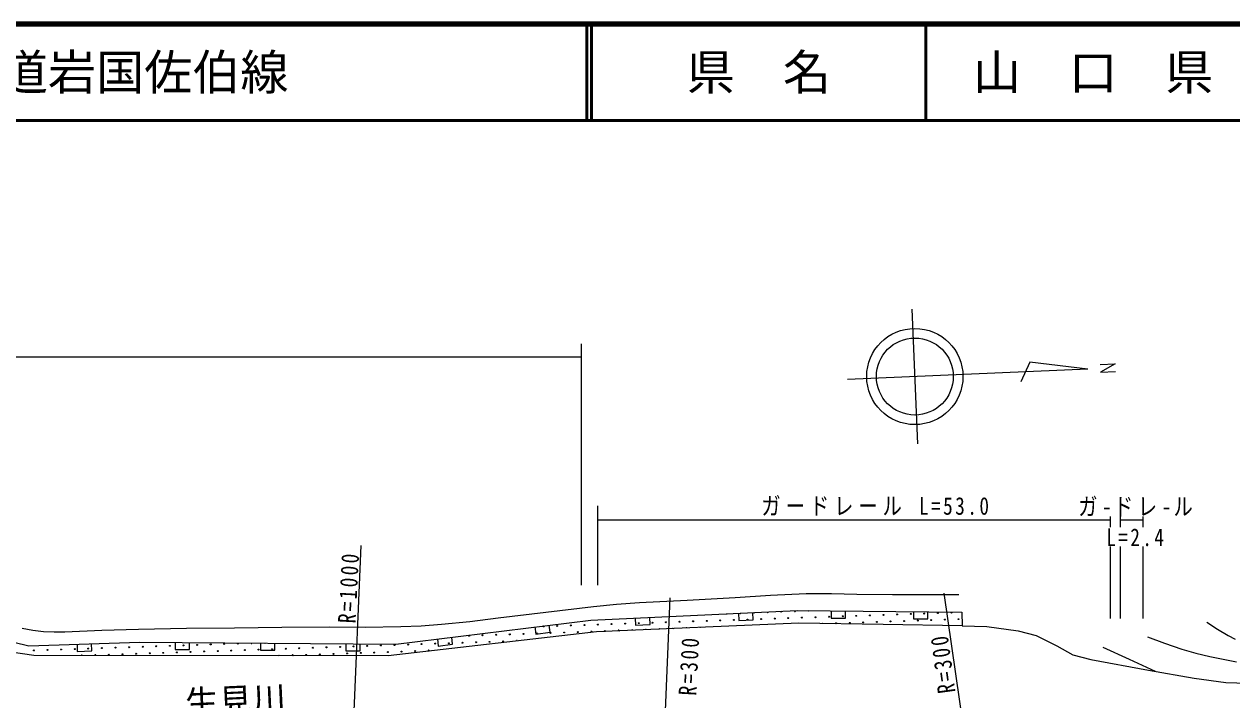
# Model space of a CAD drawing. Units: millimetres, scale not verified. Extents: x 40000 to 680000, y 20000 to 380000.
# Drawn here: x 239259 to 364799, y 309760 to 380000 of the extents above; entities that cross this region are included whole.
import ezdxf
from ezdxf.enums import TextEntityAlignment as Align

# ---------------------------------------------------------------- set-up
doc = ezdxf.new("R2010")
doc.units = ezdxf.units.MM
doc.header["$LTSCALE"] = 1000
for name, color, linetype, lineweight in [('M-BGD', 7, 'Continuous', 25), ('M-BMK-SRVR', 3, 'Continuous', 25), ('M-STR-HTXT', 7, 'Continuous', 13), ('M-TTL', 2, 'Continuous', 140), ('M-TTL-LINE', 7, 'Continuous', 50)]:
    doc.layers.add(name, color=color, linetype=linetype, lineweight=lineweight)
doc.layers.add('M-TTL-TXT', color=7, linetype='Continuous')
doc.styles.add('ＭＳ ゴシック', font='')
doc.styles.get('ＭＳ ゴシック').set_extended_font_data('MS Gothic')

msp = doc.modelspace()

# ---------------------------------------------------------------- linework, layer by layer
at = {"layer": 'M-BGD'}
for p, q in [((272847, 291959), (274278, 325798)), ((305159, 290593), (306418, 320350)), ((308188, 320126), (313175, 320395)), ((313175, 320395), (316857, 320632)), ((316857, 320632), (320541, 320808)), ((320541, 320808), (323178, 320812)), ((323178, 320812), (325828, 320757)), ((325828, 320757), (329537, 320697)), ((329537, 320697), (333257, 320697)), ((333257, 320697), (334846, 320708)), ((334846, 320708), (336436, 320722)), ((338996, 292290), (334898, 320853)), ((288541, 318275), (293494, 318879)), ((293494, 318879), (298459, 319467)), ((298174, 318056), (319630, 319043)), ((298459, 319467), (300827, 319695)), ((300827, 319695), (303208, 319863)), ((303208, 319863), (308188, 320126)), ((319630, 319043), (336722, 318887)), ((323153, 319011), (323146, 318261)), ((324646, 318247), (324653, 318997)), ((331699, 318933), (331692, 318183)), ((333192, 318169), (333199, 318919)), ((336722, 318887), (336752, 317463)), ((228956, 317965), (239756, 315382)), ((277883, 315562), (298174, 318056)), ((282631, 317613), (285584, 317914)), ((285584, 317914), (288541, 318275)), ((319787, 317714), (298765, 316817)), ((302789, 318268), (302824, 317519)), ((304322, 317588), (304288, 318337)), ((313517, 318762), (313551, 318013)), ((313551, 318013), (315050, 318082)), ((315050, 318082), (315015, 318831)), ((328536, 317606), (319787, 317714)), ((323146, 318261), (324646, 318247)), ((331692, 318183), (333192, 318169)), ((362202, 317840), (363298, 317113)), ((239060, 317198), (240163, 317006)), ((240163, 317006), (241271, 316875)), ((241271, 316875), (242376, 316823)), ((242376, 316823), (243495, 316831)), ((243495, 316831), (247323, 317006)), ((247323, 317006), (251154, 317121)), ((251154, 317121), (256136, 317194)), ((256136, 317194), (261129, 317257)), ((261129, 317257), (266054, 317329)), ((266054, 317329), (270991, 317341)), ((270991, 317341), (274708, 317329)), ((274708, 317329), (278423, 317378)), ((298765, 316817), (277089, 314341)), ((278423, 317378), (280529, 317465)), ((280529, 317465), (282631, 317613)), ((292357, 317341), (292449, 316597)), ((292449, 316597), (293937, 316780)), ((293937, 316780), (293846, 317524)), ((302824, 317519), (304322, 317588)), ((336752, 317463), (328536, 317606)), ((336752, 317463), (339315, 317385)), ((339315, 317385), (342599, 316941)), ((342599, 316941), (344462, 316453)), ((344462, 316453), (346592, 315388)), ((363298, 317113), (364419, 316440)), ((364419, 316440), (365146, 316072)), ((240280, 314377), (229456, 315920)), ((239756, 315382), (251259, 315770)), ((244758, 315551), (244783, 314801)), ((246282, 314852), (246257, 315601)), ((251259, 315770), (277883, 315562)), ((254946, 315742), (254940, 314992)), ((256440, 314980), (256446, 315730)), ((263821, 315672), (263815, 314922)), ((265315, 314911), (265321, 315661)), ((272696, 315603), (272690, 314853)), ((274190, 314841), (274196, 315591)), ((282212, 316094), (282303, 315350)), ((282303, 315350), (283792, 315533)), ((283792, 315533), (283700, 316277)), ((346592, 315388), (348279, 314456)), ((351394, 315232), (354113, 313986)), ((356026, 316297), (357798, 315638)), ((357798, 315638), (359598, 315033)), ((277089, 314341), (240280, 314377)), ((244783, 314801), (246282, 314852)), ((254940, 314992), (256440, 314980)), ((263815, 314922), (265315, 314911)), ((272690, 314853), (274190, 314841)), ((348279, 314456), (350142, 313968)), ((350142, 313968), (356133, 312859)), ((354113, 313986), (356841, 312733)), ((359598, 315033), (361050, 314626)), ((361050, 314626), (362527, 314275)), ((362527, 314275), (365279, 313721)), ((356133, 312859), (360881, 312016)), ((360881, 312016), (364165, 311572)), ((364165, 311572), (367715, 311439))]:
    msp.add_line(p, q, dxfattribs=at)
for centre in [(335653, 318829), (298905, 317587), (300318, 317635), (301732, 317683), (303145, 317731), (304559, 317778), (305972, 317826), (307385, 317874), (308799, 317922), (310212, 317969), (311626, 318017), (313039, 318065), (314452, 318113), (315866, 318160), (317279, 318208), (318693, 318256), (320106, 318304), (321519, 318351), (322933, 318399), (323663, 317716), (324346, 318447), (325077, 317764), (325760, 318495), (326490, 317812), (327173, 318542), (327904, 317860), (328586, 318590), (329317, 317907), (330000, 318638), (330730, 317955), (331413, 318686), (332144, 318003), (332827, 318733), (333557, 318051), (334240, 318781), (334971, 318098), (336384, 318146), (285501, 316427), (286915, 316475), (288328, 316522), (289742, 316570), (291155, 316618), (292568, 316666), (293251, 317396), (293982, 316713), (294665, 317444), (295395, 316761), (296078, 317492), (296809, 316809), (297491, 317540), (298222, 316857), (299635, 316905), (245926, 315090), (247339, 315138), (248753, 315185), (250166, 315233), (251580, 315281), (252993, 315329), (254406, 315376), (255820, 315424), (257233, 315472), (258647, 315520), (260060, 315567), (261473, 315615), (266444, 315076), (267858, 315123), (269271, 315171), (270685, 315219), (272098, 315267), (273511, 315314), (274925, 315362), (276338, 315410), (277752, 315458), (279165, 315505), (280578, 315553), (281992, 315601), (283405, 315649), (284819, 315696), (286232, 315744), (287645, 315792), (289059, 315840), (240272, 314899), (241686, 314947), (243099, 314994), (244513, 315042), (248070, 314455), (249483, 314502), (250897, 314550), (252310, 314598), (253724, 314646), (255137, 314694), (256550, 314741), (257964, 314789), (259377, 314837), (260791, 314885), (262204, 314932), (263617, 314980), (265031, 315028), (268588, 314440), (270002, 314488), (271415, 314536), (272828, 314584), (274242, 314632), (275655, 314679), (277069, 314727), (278482, 314775), (279896, 314823)]:
    msp.add_circle(centre, 49.7, dxfattribs=at)
for centre, start, end in [((316549, 318891), 170.50735, 14.7608), ((317962, 318939), 148.79633, 36.47184), ((319375, 318986), 117.99713, 67.27104), ((320789, 319034), 181.32169, 357.63338), ((312308, 318748), 238.75661, 306.51155), ((313722, 318795), 211.5459, 333.72227), ((315135, 318843), 190.49069, 354.77748), ((322250, 317669), 16.77255, 161.81763), ((301049, 316952), 312.7525, 232.13408), ((302462, 317000), 331.75006, 213.13655), ((303876, 317048), 347.47296, 197.41365), ((305289, 317096), 2.08826, 182.79834), ((306703, 317143), 16.67987, 168.20673), ((308116, 317191), 32.31427, 152.57233), ((309529, 317239), 51.04852, 133.8381), ((262887, 315663), 159.98532, 19.12026), ((264300, 315711), 237.40712, 301.69847), ((290472, 315887), 345.7941, 207.23752), ((245243, 314359), 14.99359, 164.89474), ((246657, 314407), 313.23132, 226.65701), ((265761, 314345), 8.24585, 171.64252), ((267175, 314393), 302.46527, 237.42308), ((281309, 314870), 296.05554, 256.97604)]:
    msp.add_arc(centre, 49.7, start, end, dxfattribs=at)
at = {"layer": 'M-BMK-SRVR'}
for p, q in [((332141, 336376), (331552, 350363)), ((349830, 344127), (324852, 343075)), ((343793, 344873), (342878, 342833)), ((349830, 344127), (343793, 344873)), ((351112, 344617), (352654, 344682)), ((352654, 344682), (351141, 343817)), ((351141, 343817), (352689, 343890))]:
    msp.add_line(p, q, dxfattribs=at)
for radius in [5000, 4000]:
    msp.add_circle((331846, 343369), radius, dxfattribs=at)
at = {"layer": 'M-STR-HTXT'}
for p, q in [((297177, 346780), (297177, 321690)), ((135807, 345419), (297113, 345419)), ((298845, 329921), (298845, 321690)), ((298852, 328476), (352162, 328476)), ((352162, 328830), (352162, 327715)), ((353206, 328830), (353206, 327715)), ((353206, 328476), (355561, 328476)), ((355561, 328830), (355561, 327715)), ((352162, 325715), (352162, 318202)), ((353206, 325715), (353206, 318202)), ((355561, 325715), (355561, 318202))]:
    msp.add_line(p, q, dxfattribs=at)
at = {"layer": 'M-TTL'}
msp.add_line((680000, 380000), (40000, 380000), dxfattribs=at)
at = {"layer": 'M-TTL-LINE'}
for p, q in [((297750, 380000), (297750, 370000)), ((298250, 380000), (298250, 370000)), ((333000, 380000), (333000, 370000)), ((40000, 370000), (680000, 370000))]:
    msp.add_line(p, q, dxfattribs=at)

# ---------------------------------------------------------------- texts
at = {"layer": 'M-BGD', "style": 'ＭＳ ゴシック'}
msp.add_text('生見川', height=2566, rotation=2.6, dxfattribs=at).set_placement((256072, 307386), align=Align.BOTTOM_LEFT)
at = {"layer": 'M-BGD', "char_height": 1833, "attachment_point": 7, "style": 'ＭＳ ゴシック'}
for s, insert, rotation in [('\\T1.25;\\W0.8;R=1000', (273727, 317678), 87), ('\\T1.25;\\W0.8;R=300', (309146, 310167), 87), ('\\T1.25;\\W0.8;R=300', (336106, 310570), 97.8)]:
    msp.add_mtext(s, dxfattribs=dict(at, insert=insert, rotation=rotation))
at = {"layer": 'M-STR-HTXT', "char_height": 1833, "attachment_point": 7, "style": 'ＭＳ ゴシック'}
for s, insert in [('\\T1.26;\\W0.8;ガードレール\\~L=53.0', (315894, 328892)), ('\\T1.24;\\W0.8;ガ-ドレ-ル', (348824, 328830)), ('\\T1.25;\\W0.8;L=2.4', (351751, 325715))]:
    msp.add_mtext(s, dxfattribs=dict(at, insert=insert))
at = {"layer": 'M-TTL-TXT', "style": 'ＭＳ ゴシック'}
msp.add_text('主要地方道岩国佐伯線', height=3666, dxfattribs=at).set_placement((216734, 375000), align=Align.MIDDLE_LEFT)
for s, p in [('県\u3000名', (315625, 375000)), ('山\u3000口\u3000県', (350375, 375000))]:
    msp.add_text(s, height=3666, dxfattribs=at).set_placement(p, align=Align.MIDDLE_CENTER)

doc.saveas('drawing.dxf')
